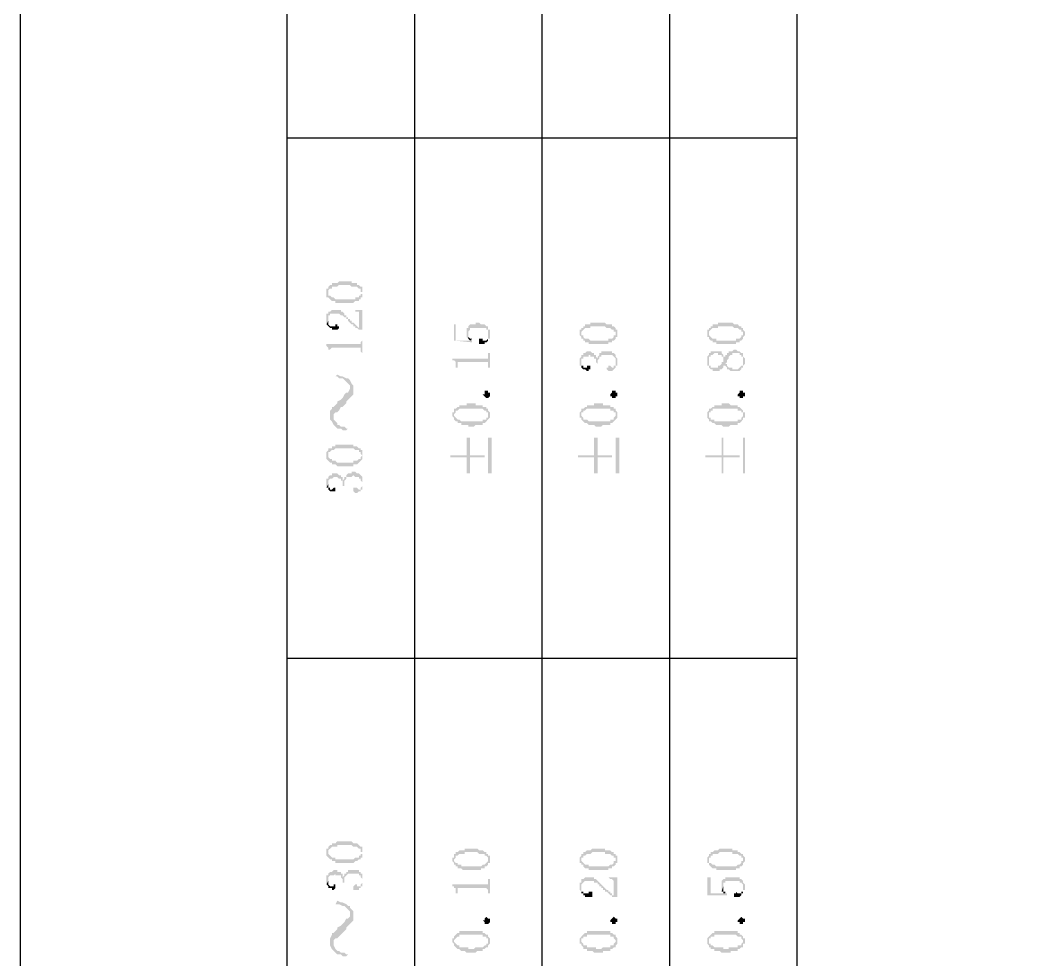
# Model space of a CAD drawing. Header units: inches. Extents: x 3613 to 8393, y -2205 to -794.
# Drawn here: x 7973.29 to 7998.61, y -1114.16 to -1090.53 of the extents above; entities that cross this region are included whole.
import ezdxf

# ---------------------------------------------------------------- set-up
doc = ezdxf.new("R2010")
doc.units = ezdxf.units.IN
doc.header["$MEASUREMENT"] = 0

msp = doc.modelspace()

# ---------------------------------------------------------------- hatches: boundary and pattern name
at = {"transparency": 33554559}
for points in [[(7980.985, -1097.367), (7980.985, -1097.457), (7980.985, -1097.502), (7981.03, -1097.502), (7981.03, -1097.367), (7981.03, -1097.322), (7981.03, -1097.322), (7981.076, -1097.277), (7981.121, -1097.277), (7981.121, -1097.232), (7981.256, -1097.232), (7981.301, -1097.186), (7981.572, -1097.186), (7981.617, -1097.232), (7981.752, -1097.232), (7981.798, -1097.277), (7981.843, -1097.277), (7981.843, -1097.322), (7981.843, -1097.367), (7981.888, -1097.367), (7981.888, -1097.232), (7981.843, -1097.232), (7981.798, -1097.186), (7981.752, -1097.186), (7981.752, -1097.141), (7981.617, -1097.141), (7981.617, -1097.096), (7981.301, -1097.096), (7981.256, -1097.141), (7981.121, -1097.141), (7981.121, -1097.186), (7981.076, -1097.186), (7981.03, -1097.232), (7981.03, -1097.277), (7980.985, -1097.277), (7980.985, -1097.322)], [(7981.03, -1097.502), (7981.03, -1097.502), (7981.076, -1097.548), (7981.076, -1097.548), (7981.121, -1097.593), (7981.211, -1097.593), (7981.211, -1097.638), (7981.662, -1097.638), (7981.707, -1097.593), (7981.798, -1097.593), (7981.798, -1097.548), (7981.843, -1097.548), (7981.843, -1097.502), (7981.888, -1097.502), (7981.888, -1097.457), (7981.888, -1097.412), (7981.888, -1097.367), (7981.888, -1097.322), (7981.888, -1097.277), (7981.888, -1097.232), (7981.888, -1097.412), (7981.843, -1097.412), (7981.843, -1097.457), (7981.798, -1097.457), (7981.798, -1097.502), (7981.707, -1097.502), (7981.707, -1097.548), (7981.211, -1097.548), (7981.166, -1097.502), (7981.121, -1097.502), (7981.076, -1097.457), (7981.03, -1097.457), (7981.03, -1097.412), (7981.03, -1097.367)], [(7980.985, -1098.044), (7980.985, -1098.089), (7980.985, -1098.179), (7980.985, -1098.179), (7981.03, -1098.089), (7981.03, -1097.999), (7981.03, -1097.954), (7981.076, -1097.954), (7981.076, -1097.909), (7981.301, -1097.909), (7981.346, -1097.954), (7981.391, -1097.954), (7981.437, -1097.999), (7981.482, -1097.999), (7981.482, -1098.044), (7981.527, -1098.044), (7981.527, -1098.089), (7981.527, -1098.089), (7981.572, -1098.134), (7981.572, -1098.134), (7981.617, -1098.179), (7981.662, -1098.179), (7981.662, -1098.225), (7981.707, -1098.225), (7981.707, -1098.27), (7981.752, -1098.27), (7981.798, -1098.315), (7981.843, -1098.315), (7981.798, -1098.27), (7981.798, -1098.27), (7981.752, -1098.225), (7981.752, -1098.225), (7981.707, -1098.179), (7981.707, -1098.179), (7981.662, -1098.134), (7981.617, -1098.134), (7981.617, -1098.089), (7981.572, -1098.089), (7981.572, -1098.044), (7981.527, -1098.044), (7981.527, -1097.999), (7981.482, -1097.999), (7981.482, -1097.954), (7981.437, -1097.954), (7981.437, -1097.909), (7981.437, -1097.909), (7981.391, -1097.863), (7981.346, -1097.863), (7981.346, -1097.818), (7981.121, -1097.818), (7981.076, -1097.863), (7981.03, -1097.863), (7981.03, -1097.909), (7980.985, -1097.909), (7980.985, -1097.954)], [(7981.662, -1097.818), (7981.707, -1097.818), (7981.707, -1097.863), (7981.798, -1097.863), (7981.798, -1097.909), (7981.798, -1098.27), (7981.843, -1098.315), (7981.888, -1098.315), (7981.888, -1097.818)], [(7980.985, -1098.179), (7981.03, -1098.225), (7981.03, -1098.225), (7981.076, -1098.27), (7981.121, -1098.27), (7981.121, -1098.315), (7981.256, -1098.315), (7981.301, -1098.27), (7981.301, -1098.225), (7981.256, -1098.225), (7981.256, -1098.179), (7981.211, -1098.179), (7981.211, -1098.225), (7981.076, -1098.225), (7981.03, -1098.179), (7981.03, -1098.089), (7981.03, -1098.089)], [(7984.506, -1098.36), (7984.506, -1098.45), (7984.506, -1098.495), (7984.506, -1098.495), (7984.551, -1098.54), (7984.551, -1098.405), (7984.551, -1098.36), (7984.551, -1098.36), (7984.596, -1098.315), (7984.596, -1098.27), (7985.002, -1098.27), (7985.002, -1098.315), (7985.047, -1098.315), (7985.047, -1098.36), (7985.047, -1098.405), (7985.047, -1098.54), (7985.092, -1098.54), (7985.092, -1098.495), (7985.092, -1098.405), (7985.092, -1098.36), (7985.092, -1098.315), (7985.047, -1098.315), (7985.047, -1098.27), (7985.047, -1098.225), (7985.002, -1098.225), (7984.957, -1098.179), (7984.867, -1098.179), (7984.821, -1098.134), (7984.731, -1098.134), (7984.731, -1098.179), (7984.596, -1098.179), (7984.551, -1098.225), (7984.551, -1098.27), (7984.506, -1098.27), (7984.506, -1098.315)], [(7987.349, -1098.405), (7987.349, -1098.45), (7987.349, -1098.45), (7987.394, -1098.495), (7987.394, -1098.54), (7987.394, -1098.405), (7987.394, -1098.36), (7987.394, -1098.36), (7987.439, -1098.315), (7987.439, -1098.315), (7987.484, -1098.27), (7987.62, -1098.27), (7987.62, -1098.225), (7987.981, -1098.225), (7988.026, -1098.27), (7988.116, -1098.27), (7988.161, -1098.315), (7988.206, -1098.315), (7988.206, -1098.36), (7988.252, -1098.36), (7988.252, -1098.405), (7988.252, -1098.27), (7988.252, -1098.27), (7988.206, -1098.225), (7988.161, -1098.225), (7988.161, -1098.179), (7988.026, -1098.179), (7987.981, -1098.134), (7987.62, -1098.134), (7987.62, -1098.179), (7987.484, -1098.179), (7987.484, -1098.225), (7987.439, -1098.225), (7987.439, -1098.27), (7987.394, -1098.27), (7987.394, -1098.315), (7987.349, -1098.315)], [(7990.553, -1098.405), (7990.553, -1098.45), (7990.553, -1098.495), (7990.598, -1098.495), (7990.598, -1098.54), (7990.598, -1098.405), (7990.598, -1098.36), (7990.598, -1098.36), (7990.644, -1098.315), (7990.644, -1098.315), (7990.689, -1098.27), (7990.824, -1098.27), (7990.824, -1098.225), (7991.185, -1098.225), (7991.23, -1098.27), (7991.321, -1098.27), (7991.366, -1098.315), (7991.411, -1098.315), (7991.411, -1098.36), (7991.456, -1098.36), (7991.456, -1098.405), (7991.456, -1098.27), (7991.411, -1098.27), (7991.411, -1098.225), (7991.366, -1098.225), (7991.321, -1098.179), (7991.23, -1098.179), (7991.185, -1098.134), (7990.824, -1098.134), (7990.824, -1098.179), (7990.689, -1098.179), (7990.689, -1098.225), (7990.644, -1098.225), (7990.644, -1098.27), (7990.598, -1098.27), (7990.598, -1098.315), (7990.553, -1098.315)], [(7984.19, -1098.179), (7984.19, -1098.586), (7984.641, -1098.631), (7984.641, -1098.586), (7984.641, -1098.54), (7984.596, -1098.586), (7984.235, -1098.586), (7984.235, -1098.179)], [(7984.551, -1098.54), (7984.551, -1098.54), (7984.596, -1098.586), (7984.596, -1098.586), (7984.641, -1098.54), (7984.596, -1098.54), (7984.551, -1098.495), (7984.551, -1098.45), (7984.551, -1098.405)], [(7984.821, -1098.586), (7984.821, -1098.676), (7984.957, -1098.676), (7984.957, -1098.631), (7985.002, -1098.631), (7985.047, -1098.586), (7985.047, -1098.405), (7985.047, -1098.495), (7985.047, -1098.54), (7985.047, -1098.54), (7985.002, -1098.586), (7984.912, -1098.586), (7984.912, -1098.54), (7984.821, -1098.54)], [(7987.394, -1098.54), (7987.439, -1098.54), (7987.439, -1098.586), (7987.484, -1098.586), (7987.484, -1098.631), (7987.575, -1098.631), (7987.575, -1098.676), (7988.071, -1098.676), (7988.071, -1098.631), (7988.161, -1098.631), (7988.161, -1098.586), (7988.206, -1098.586), (7988.252, -1098.54), (7988.252, -1098.495), (7988.297, -1098.495), (7988.297, -1098.45), (7988.297, -1098.405), (7988.297, -1098.36), (7988.297, -1098.315), (7988.252, -1098.315), (7988.252, -1098.27), (7988.252, -1098.405), (7988.252, -1098.45), (7988.206, -1098.45), (7988.206, -1098.495), (7988.206, -1098.495), (7988.161, -1098.54), (7988.071, -1098.54), (7988.071, -1098.586), (7987.62, -1098.586), (7987.575, -1098.54), (7987.484, -1098.54), (7987.439, -1098.495), (7987.439, -1098.45), (7987.394, -1098.45), (7987.394, -1098.405)], [(7990.598, -1098.54), (7990.598, -1098.54), (7990.644, -1098.586), (7990.689, -1098.586), (7990.689, -1098.631), (7990.779, -1098.631), (7990.779, -1098.676), (7991.275, -1098.676), (7991.275, -1098.631), (7991.366, -1098.631), (7991.366, -1098.586), (7991.411, -1098.586), (7991.456, -1098.54), (7991.456, -1098.495), (7991.456, -1098.495), (7991.501, -1098.45), (7991.501, -1098.405), (7991.501, -1098.36), (7991.501, -1098.36), (7991.456, -1098.315), (7991.456, -1098.27), (7991.456, -1098.405), (7991.456, -1098.45), (7991.411, -1098.45), (7991.411, -1098.495), (7991.411, -1098.495), (7991.366, -1098.54), (7991.275, -1098.54), (7991.275, -1098.586), (7990.779, -1098.586), (7990.779, -1098.54), (7990.689, -1098.54), (7990.644, -1098.495), (7990.644, -1098.495), (7990.598, -1098.45), (7990.598, -1098.405)], [(7980.985, -1098.676), (7980.985, -1098.721), (7980.985, -1098.721), (7981.03, -1098.766), (7981.03, -1098.811), (7981.076, -1098.811), (7981.076, -1098.947), (7981.076, -1098.811), (7981.076, -1098.811), (7981.121, -1098.766), (7981.843, -1098.766), (7981.843, -1098.811), (7981.843, -1098.856), (7981.888, -1098.901), (7981.888, -1098.947), (7981.888, -1098.54), (7981.888, -1098.586), (7981.843, -1098.631), (7981.843, -1098.676), (7981.798, -1098.676)], [(7984.144, -1099.037), (7984.144, -1099.082), (7984.19, -1099.082), (7984.235, -1099.127), (7984.235, -1099.217), (7984.235, -1099.263), (7984.28, -1099.263), (7984.28, -1099.172), (7984.28, -1099.127), (7985.047, -1099.127), (7985.047, -1099.172), (7985.047, -1099.217), (7985.047, -1099.263), (7985.092, -1099.263), (7985.092, -1098.901), (7985.047, -1098.901), (7985.047, -1098.992), (7985.047, -1099.037), (7984.957, -1099.037)], [(7987.349, -1099.127), (7987.349, -1099.217), (7987.394, -1099.217), (7987.394, -1099.127), (7987.394, -1099.082), (7987.394, -1099.037), (7987.439, -1099.037), (7987.439, -1098.992), (7987.575, -1098.992), (7987.575, -1098.947), (7987.62, -1098.947), (7987.62, -1098.992), (7987.71, -1098.992), (7987.71, -1099.037), (7987.755, -1099.037), (7987.755, -1099.082), (7987.755, -1099.127), (7987.755, -1099.127), (7987.8, -1099.172), (7987.8, -1099.127), (7987.8, -1099.082), (7987.845, -1099.037), (7987.845, -1098.992), (7987.89, -1098.992), (7987.89, -1098.947), (7988.161, -1098.947), (7988.206, -1098.992), (7988.206, -1098.992), (7988.252, -1099.037), (7988.252, -1099.082), (7988.252, -1099.127), (7988.252, -1098.947), (7988.252, -1098.947), (7988.206, -1098.901), (7988.161, -1098.901), (7988.161, -1098.856), (7987.89, -1098.856), (7987.89, -1098.901), (7987.845, -1098.901), (7987.845, -1098.947), (7987.845, -1098.947), (7987.8, -1098.992), (7987.8, -1099.037), (7987.8, -1099.037), (7987.755, -1098.992), (7987.755, -1098.947), (7987.71, -1098.947), (7987.71, -1098.901), (7987.665, -1098.901), (7987.62, -1098.856), (7987.529, -1098.856), (7987.484, -1098.901), (7987.439, -1098.901), (7987.439, -1098.947), (7987.394, -1098.947), (7987.394, -1098.992), (7987.394, -1098.992), (7987.349, -1099.037), (7987.349, -1099.082)], [(7990.553, -1099.082), (7990.553, -1099.127), (7990.553, -1099.217), (7990.598, -1099.217), (7990.598, -1099.263), (7990.598, -1099.263), (7990.644, -1099.308), (7990.689, -1099.308), (7990.689, -1099.353), (7990.869, -1099.353), (7990.869, -1099.308), (7990.914, -1099.308), (7990.959, -1099.263), (7990.959, -1099.217), (7991.005, -1099.217), (7991.005, -1099.172), (7991.005, -1099.172), (7991.05, -1099.127), (7991.05, -1099.082), (7991.05, -1099.082), (7991.095, -1099.037), (7991.095, -1098.992), (7991.095, -1098.992), (7991.14, -1098.947), (7991.185, -1098.947), (7991.185, -1098.901), (7991.366, -1098.901), (7991.366, -1098.947), (7991.411, -1098.947), (7991.411, -1098.992), (7991.456, -1098.992), (7991.456, -1099.082), (7991.456, -1099.217), (7991.456, -1099.217), (7991.501, -1099.172), (7991.501, -1099.082), (7991.501, -1099.037), (7991.501, -1099.037), (7991.456, -1098.992), (7991.456, -1098.947), (7991.456, -1098.901), (7991.411, -1098.901), (7991.366, -1098.856), (7991.321, -1098.856), (7991.275, -1098.811), (7991.23, -1098.811), (7991.185, -1098.856), (7991.095, -1098.856), (7991.095, -1098.901), (7991.05, -1098.901), (7991.05, -1098.947), (7991.005, -1098.947), (7991.005, -1098.992), (7990.959, -1098.992), (7990.959, -1099.037), (7990.959, -1099.127), (7990.914, -1099.127), (7990.914, -1099.172), (7990.914, -1099.172), (7990.869, -1099.217), (7990.824, -1099.217), (7990.824, -1099.263), (7990.644, -1099.263), (7990.644, -1099.217), (7990.598, -1099.217), (7990.598, -1099.172), (7990.598, -1098.947), (7990.553, -1098.992)], [(7990.598, -1098.947), (7990.598, -1099.082), (7990.598, -1099.037), (7990.598, -1098.992), (7990.644, -1098.992), (7990.644, -1098.947), (7990.689, -1098.947), (7990.734, -1098.901), (7990.824, -1098.901), (7990.824, -1098.947), (7990.914, -1098.947), (7990.914, -1098.992), (7990.959, -1098.992), (7990.959, -1099.037), (7990.959, -1098.947), (7990.959, -1098.947), (7990.914, -1098.901), (7990.914, -1098.856), (7990.644, -1098.856), (7990.644, -1098.901), (7990.598, -1098.901)], [(7987.394, -1099.217), (7987.394, -1099.263), (7987.394, -1099.263), (7987.439, -1099.308), (7987.484, -1099.308), (7987.529, -1099.353), (7987.575, -1099.353), (7987.575, -1099.308), (7987.62, -1099.308), (7987.62, -1099.263), (7987.62, -1099.217), (7987.529, -1099.217), (7987.529, -1099.263), (7987.439, -1099.263), (7987.439, -1099.217), (7987.394, -1099.217), (7987.394, -1099.172), (7987.394, -1099.127)], [(7988.026, -1099.308), (7988.026, -1099.308), (7988.071, -1099.353), (7988.161, -1099.353), (7988.206, -1099.308), (7988.206, -1099.308), (7988.252, -1099.263), (7988.252, -1099.217), (7988.297, -1099.217), (7988.297, -1099.127), (7988.297, -1099.082), (7988.297, -1099.037), (7988.297, -1099.037), (7988.252, -1098.992), (7988.252, -1099.127), (7988.252, -1099.172), (7988.252, -1099.217), (7988.206, -1099.217), (7988.206, -1099.263), (7988.161, -1099.263), (7988.116, -1099.217), (7988.071, -1099.217), (7988.071, -1099.263), (7988.026, -1099.263)], [(7991.005, -1099.217), (7991.05, -1099.263), (7991.05, -1099.308), (7991.095, -1099.308), (7991.14, -1099.353), (7991.366, -1099.353), (7991.411, -1099.308), (7991.411, -1099.263), (7991.456, -1099.263), (7991.456, -1099.082), (7991.456, -1099.172), (7991.456, -1099.217), (7991.411, -1099.217), (7991.366, -1099.263), (7991.366, -1099.263), (7991.321, -1099.308), (7991.185, -1099.308), (7991.185, -1099.263), (7991.095, -1099.263), (7991.05, -1099.217), (7991.05, -1099.172), (7991.005, -1099.172)], [(7981.211, -1099.488), (7981.256, -1099.488), (7981.301, -1099.533), (7981.391, -1099.533), (7981.437, -1099.578), (7981.482, -1099.624), (7981.482, -1099.624), (7981.527, -1099.669), (7981.572, -1099.714), (7981.572, -1100.03), (7981.572, -1100.03), (7981.617, -1099.985), (7981.662, -1099.94), (7981.662, -1099.714), (7981.617, -1099.669), (7981.572, -1099.578), (7981.572, -1099.578), (7981.527, -1099.533), (7981.482, -1099.533), (7981.391, -1099.488), (7981.346, -1099.488), (7981.256, -1099.443)], [(7981.076, -1100.481), (7981.076, -1100.571), (7981.121, -1100.617), (7981.166, -1100.707), (7981.166, -1100.526), (7981.166, -1100.436), (7981.211, -1100.391), (7981.256, -1100.391), (7981.301, -1100.346), (7981.346, -1100.255), (7981.391, -1100.255), (7981.437, -1100.21), (7981.482, -1100.165), (7981.482, -1100.12), (7981.527, -1100.075), (7981.572, -1100.03), (7981.572, -1099.759), (7981.572, -1099.804), (7981.527, -1099.894), (7981.482, -1099.894), (7981.437, -1099.94), (7981.391, -1100.03), (7981.391, -1100.03), (7981.346, -1100.075), (7981.256, -1100.12), (7981.256, -1100.165), (7981.211, -1100.21), (7981.166, -1100.255), (7981.121, -1100.255), (7981.121, -1100.301), (7981.076, -1100.346), (7981.076, -1100.436)], [(7985.092, -1099.94), (7985.092, -1099.985), (7985.092, -1099.985), (7985.047, -1100.03), (7985.002, -1100.03), (7984.957, -1099.985), (7984.957, -1099.985), (7984.912, -1099.94), (7984.957, -1099.94), (7984.957, -1099.894), (7984.957, -1099.849), (7985.047, -1099.849), (7985.047, -1099.894), (7985.092, -1099.894), (7985.092, -1099.94)], [(7988.297, -1099.94), (7988.297, -1099.985), (7988.252, -1099.985), (7988.252, -1100.03), (7988.161, -1100.03), (7988.161, -1099.985), (7988.116, -1099.985), (7988.116, -1099.94), (7988.116, -1099.94), (7988.161, -1099.894), (7988.161, -1099.849), (7988.252, -1099.849), (7988.252, -1099.894), (7988.297, -1099.894), (7988.297, -1099.94)], [(7991.501, -1099.94), (7991.501, -1099.985), (7991.456, -1099.985), (7991.456, -1100.03), (7991.366, -1100.03), (7991.366, -1099.985), (7991.321, -1099.985), (7991.321, -1099.94), (7991.321, -1099.94), (7991.366, -1099.894), (7991.366, -1099.849), (7991.456, -1099.849), (7991.456, -1099.894), (7991.501, -1099.894), (7991.501, -1099.94)], [(7984.144, -1100.436), (7984.144, -1100.481), (7984.144, -1100.481), (7984.19, -1100.526), (7984.19, -1100.571), (7984.19, -1100.436), (7984.19, -1100.436), (7984.235, -1100.391), (7984.235, -1100.346), (7984.28, -1100.346), (7984.325, -1100.301), (7984.912, -1100.301), (7984.957, -1100.346), (7985.002, -1100.346), (7985.002, -1100.391), (7985.047, -1100.391), (7985.047, -1100.436), (7985.047, -1100.301), (7985.002, -1100.301), (7985.002, -1100.255), (7984.912, -1100.255), (7984.912, -1100.21), (7984.731, -1100.21), (7984.731, -1100.165), (7984.506, -1100.165), (7984.506, -1100.21), (7984.325, -1100.21), (7984.325, -1100.255), (7984.28, -1100.255), (7984.235, -1100.301), (7984.19, -1100.301), (7984.19, -1100.346), (7984.19, -1100.391), (7984.144, -1100.391)], [(7987.349, -1100.436), (7987.349, -1100.481), (7987.349, -1100.526), (7987.394, -1100.526), (7987.394, -1100.571), (7987.394, -1100.436), (7987.394, -1100.391), (7987.439, -1100.391), (7987.439, -1100.346), (7987.484, -1100.346), (7987.529, -1100.301), (7988.116, -1100.301), (7988.116, -1100.346), (7988.206, -1100.346), (7988.206, -1100.391), (7988.252, -1100.391), (7988.252, -1100.436), (7988.252, -1100.301), (7988.206, -1100.301), (7988.206, -1100.255), (7988.116, -1100.255), (7988.116, -1100.21), (7987.936, -1100.21), (7987.936, -1100.165), (7987.71, -1100.165), (7987.71, -1100.21), (7987.529, -1100.21), (7987.529, -1100.255), (7987.484, -1100.255), (7987.439, -1100.301), (7987.394, -1100.301), (7987.394, -1100.346), (7987.394, -1100.346), (7987.349, -1100.391)], [(7990.553, -1100.436), (7990.553, -1100.481), (7990.553, -1100.526), (7990.553, -1100.526), (7990.598, -1100.571), (7990.598, -1100.436), (7990.598, -1100.391), (7990.644, -1100.391), (7990.644, -1100.346), (7990.689, -1100.346), (7990.689, -1100.301), (7991.321, -1100.301), (7991.321, -1100.346), (7991.411, -1100.346), (7991.411, -1100.391), (7991.456, -1100.391), (7991.456, -1100.436), (7991.456, -1100.346), (7991.411, -1100.301), (7991.411, -1100.301), (7991.366, -1100.255), (7991.321, -1100.255), (7991.321, -1100.21), (7991.14, -1100.21), (7991.095, -1100.165), (7990.914, -1100.165), (7990.914, -1100.21), (7990.734, -1100.21), (7990.734, -1100.255), (7990.689, -1100.255), (7990.644, -1100.301), (7990.598, -1100.301), (7990.598, -1100.346), (7990.598, -1100.346), (7990.553, -1100.391)], [(7984.19, -1100.571), (7984.235, -1100.617), (7984.28, -1100.617), (7984.28, -1100.662), (7984.37, -1100.662), (7984.37, -1100.707), (7984.551, -1100.707), (7984.551, -1100.752), (7984.686, -1100.752), (7984.731, -1100.707), (7984.912, -1100.707), (7984.912, -1100.662), (7984.957, -1100.662), (7985.002, -1100.617), (7985.002, -1100.617), (7985.047, -1100.571), (7985.047, -1100.571), (7985.092, -1100.526), (7985.092, -1100.436), (7985.092, -1100.391), (7985.092, -1100.391), (7985.047, -1100.346), (7985.047, -1100.481), (7985.047, -1100.526), (7985.002, -1100.526), (7985.002, -1100.571), (7984.912, -1100.571), (7984.912, -1100.617), (7984.37, -1100.617), (7984.325, -1100.571), (7984.28, -1100.571), (7984.235, -1100.526), (7984.235, -1100.526), (7984.19, -1100.481), (7984.19, -1100.436)], [(7987.394, -1100.571), (7987.439, -1100.617), (7987.439, -1100.617), (7987.484, -1100.662), (7987.529, -1100.662), (7987.575, -1100.707), (7987.71, -1100.707), (7987.755, -1100.752), (7987.89, -1100.752), (7987.936, -1100.707), (7988.116, -1100.707), (7988.116, -1100.662), (7988.161, -1100.662), (7988.206, -1100.617), (7988.206, -1100.617), (7988.252, -1100.571), (7988.252, -1100.571), (7988.297, -1100.526), (7988.297, -1100.436), (7988.297, -1100.391), (7988.297, -1100.391), (7988.252, -1100.346), (7988.252, -1100.481), (7988.252, -1100.481), (7988.206, -1100.526), (7988.206, -1100.571), (7988.116, -1100.571), (7988.116, -1100.617), (7987.575, -1100.617), (7987.529, -1100.571), (7987.439, -1100.571), (7987.439, -1100.526), (7987.439, -1100.526), (7987.394, -1100.481), (7987.394, -1100.436)], [(7990.598, -1100.571), (7990.598, -1100.617), (7990.644, -1100.617), (7990.689, -1100.662), (7990.734, -1100.662), (7990.779, -1100.707), (7990.914, -1100.707), (7990.959, -1100.752), (7991.095, -1100.752), (7991.14, -1100.707), (7991.321, -1100.707), (7991.321, -1100.662), (7991.366, -1100.662), (7991.411, -1100.617), (7991.411, -1100.617), (7991.456, -1100.571), (7991.456, -1100.526), (7991.501, -1100.526), (7991.501, -1100.436), (7991.501, -1100.391), (7991.456, -1100.391), (7991.456, -1100.346), (7991.456, -1100.481), (7991.456, -1100.481), (7991.411, -1100.526), (7991.411, -1100.571), (7991.321, -1100.571), (7991.321, -1100.617), (7990.734, -1100.617), (7990.734, -1100.571), (7990.644, -1100.571), (7990.644, -1100.526), (7990.598, -1100.526), (7990.598, -1100.481), (7990.598, -1100.436)], [(7981.166, -1100.707), (7981.166, -1100.707), (7981.211, -1100.752), (7981.256, -1100.797), (7981.346, -1100.797), (7981.391, -1100.842), (7981.482, -1100.842), (7981.527, -1100.797), (7981.482, -1100.797), (7981.437, -1100.752), (7981.346, -1100.752), (7981.301, -1100.707), (7981.256, -1100.707), (7981.256, -1100.662), (7981.211, -1100.617), (7981.166, -1100.571), (7981.166, -1100.526)], [(7984.099, -1101.474), (7984.099, -1101.519), (7984.506, -1101.519), (7984.506, -1101.925), (7984.596, -1101.925), (7984.596, -1101.519), (7984.957, -1101.519), (7984.957, -1101.474), (7984.596, -1101.474), (7984.596, -1101.023), (7984.506, -1101.023), (7984.506, -1101.474)], [(7985.137, -1101.925), (7985.137, -1101.023), (7985.047, -1101.023), (7985.047, -1101.925)], [(7987.304, -1101.474), (7987.304, -1101.519), (7987.71, -1101.519), (7987.71, -1101.925), (7987.8, -1101.925), (7987.8, -1101.519), (7988.161, -1101.519), (7988.161, -1101.474), (7987.8, -1101.474), (7987.8, -1101.023), (7987.71, -1101.023), (7987.71, -1101.474)], [(7988.342, -1101.925), (7988.342, -1101.023), (7988.252, -1101.023), (7988.252, -1101.925)], [(7990.508, -1101.474), (7990.508, -1101.519), (7990.914, -1101.519), (7990.914, -1101.925), (7990.959, -1101.925), (7990.959, -1101.519), (7991.366, -1101.519), (7991.366, -1101.474), (7990.959, -1101.474), (7990.959, -1101.023), (7990.914, -1101.023), (7990.914, -1101.474)], [(7991.501, -1101.925), (7991.501, -1101.023), (7991.456, -1101.023), (7991.456, -1101.925)], [(7980.985, -1101.474), (7980.985, -1101.519), (7980.985, -1101.564), (7980.985, -1101.564), (7981.03, -1101.609), (7981.03, -1101.474), (7981.03, -1101.429), (7981.03, -1101.384), (7981.076, -1101.384), (7981.121, -1101.339), (7981.166, -1101.339), (7981.211, -1101.293), (7981.662, -1101.293), (7981.707, -1101.339), (7981.798, -1101.339), (7981.798, -1101.384), (7981.843, -1101.384), (7981.843, -1101.429), (7981.843, -1101.429), (7981.888, -1101.474), (7981.888, -1101.339), (7981.843, -1101.339), (7981.843, -1101.293), (7981.798, -1101.293), (7981.752, -1101.248), (7981.662, -1101.248), (7981.662, -1101.203), (7981.211, -1101.203), (7981.211, -1101.248), (7981.121, -1101.248), (7981.121, -1101.293), (7981.03, -1101.293), (7981.03, -1101.339), (7981.03, -1101.339), (7980.985, -1101.384), (7980.985, -1101.429), (7980.985, -1101.429)], [(7981.03, -1101.609), (7981.03, -1101.609), (7981.076, -1101.655), (7981.121, -1101.655), (7981.121, -1101.7), (7981.211, -1101.7), (7981.256, -1101.745), (7981.662, -1101.745), (7981.662, -1101.7), (7981.752, -1101.7), (7981.798, -1101.655), (7981.798, -1101.655), (7981.843, -1101.609), (7981.843, -1101.609), (7981.888, -1101.564), (7981.888, -1101.474), (7981.888, -1101.429), (7981.888, -1101.384), (7981.888, -1101.339), (7981.888, -1101.474), (7981.888, -1101.474), (7981.843, -1101.519), (7981.843, -1101.564), (7981.798, -1101.564), (7981.752, -1101.609), (7981.662, -1101.609), (7981.662, -1101.655), (7981.256, -1101.655), (7981.211, -1101.609), (7981.121, -1101.609), (7981.121, -1101.564), (7981.076, -1101.564), (7981.03, -1101.519), (7981.03, -1101.474), (7981.03, -1101.474)], [(7980.985, -1102.151), (7980.985, -1102.196), (7980.985, -1102.241), (7980.985, -1102.286), (7981.03, -1102.196), (7981.03, -1102.106), (7981.03, -1102.106), (7981.076, -1102.061), (7981.121, -1102.061), (7981.166, -1102.016), (7981.256, -1102.016), (7981.301, -1102.061), (7981.346, -1102.061), (7981.346, -1102.106), (7981.391, -1102.106), (7981.391, -1102.151), (7981.391, -1102.241), (7981.437, -1102.241), (7981.437, -1102.196), (7981.437, -1102.106), (7981.437, -1102.106), (7981.482, -1102.061), (7981.482, -1102.016), (7981.617, -1102.016), (7981.662, -1101.97), (7981.662, -1101.97), (7981.707, -1102.016), (7981.798, -1102.016), (7981.798, -1102.061), (7981.843, -1102.061), (7981.843, -1102.106), (7981.888, -1102.151), (7981.888, -1102.196), (7981.888, -1102.016), (7981.888, -1102.016), (7981.843, -1101.97), (7981.843, -1101.97), (7981.798, -1101.925), (7981.752, -1101.925), (7981.707, -1101.88), (7981.617, -1101.88), (7981.617, -1101.925), (7981.527, -1101.925), (7981.482, -1101.97), (7981.482, -1102.016), (7981.437, -1102.016), (7981.437, -1102.061), (7981.437, -1102.061), (7981.391, -1102.106), (7981.391, -1102.061), (7981.391, -1102.016), (7981.346, -1102.016), (7981.346, -1101.97), (7981.301, -1101.97), (7981.256, -1101.925), (7981.121, -1101.925), (7981.121, -1101.97), (7981.076, -1101.97), (7981.03, -1102.016), (7981.03, -1102.061), (7980.985, -1102.061), (7980.985, -1102.106)], [(7980.985, -1102.286), (7981.03, -1102.286), (7981.03, -1102.332), (7981.03, -1102.332), (7981.076, -1102.377), (7981.211, -1102.377), (7981.211, -1102.332), (7981.211, -1102.286), (7981.166, -1102.286), (7981.121, -1102.332), (7981.076, -1102.332), (7981.076, -1102.286), (7981.03, -1102.286), (7981.03, -1102.196), (7981.03, -1102.196)], [(7981.662, -1102.377), (7981.662, -1102.377), (7981.707, -1102.422), (7981.752, -1102.422), (7981.798, -1102.377), (7981.843, -1102.377), (7981.843, -1102.332), (7981.888, -1102.332), (7981.888, -1102.241), (7981.888, -1102.196), (7981.888, -1102.151), (7981.888, -1102.061), (7981.888, -1102.016), (7981.888, -1102.196), (7981.888, -1102.241), (7981.888, -1102.241), (7981.843, -1102.286), (7981.843, -1102.332), (7981.798, -1102.332), (7981.752, -1102.286), (7981.662, -1102.286), (7981.662, -1102.332), (7981.662, -1102.332)], [(7980.985, -1111.448), (7980.985, -1111.493), (7980.985, -1111.538), (7980.985, -1111.538), (7981.03, -1111.584), (7981.03, -1111.448), (7981.03, -1111.403), (7981.03, -1111.403), (7981.076, -1111.358), (7981.076, -1111.358), (7981.121, -1111.313), (7981.256, -1111.313), (7981.256, -1111.268), (7981.617, -1111.268), (7981.662, -1111.313), (7981.752, -1111.313), (7981.798, -1111.358), (7981.843, -1111.358), (7981.843, -1111.403), (7981.843, -1111.448), (7981.888, -1111.448), (7981.888, -1111.313), (7981.843, -1111.313), (7981.798, -1111.268), (7981.798, -1111.268), (7981.752, -1111.223), (7981.662, -1111.223), (7981.617, -1111.177), (7981.256, -1111.177), (7981.211, -1111.223), (7981.121, -1111.223), (7981.121, -1111.268), (7981.076, -1111.268), (7981.03, -1111.313), (7981.03, -1111.358), (7980.985, -1111.358)], [(7981.03, -1111.584), (7981.03, -1111.584), (7981.076, -1111.629), (7981.121, -1111.629), (7981.121, -1111.674), (7981.211, -1111.674), (7981.211, -1111.719), (7981.662, -1111.719), (7981.707, -1111.674), (7981.752, -1111.674), (7981.798, -1111.629), (7981.843, -1111.629), (7981.843, -1111.584), (7981.888, -1111.584), (7981.888, -1111.538), (7981.888, -1111.493), (7981.888, -1111.448), (7981.888, -1111.403), (7981.888, -1111.358), (7981.888, -1111.313), (7981.888, -1111.493), (7981.843, -1111.493), (7981.843, -1111.538), (7981.798, -1111.538), (7981.798, -1111.584), (7981.707, -1111.584), (7981.662, -1111.629), (7981.211, -1111.629), (7981.211, -1111.584), (7981.121, -1111.584), (7981.076, -1111.538), (7981.076, -1111.538), (7981.03, -1111.493), (7981.03, -1111.448)], [(7984.144, -1111.629), (7984.144, -1111.674), (7984.19, -1111.719), (7984.19, -1111.764), (7984.19, -1111.629), (7984.19, -1111.629), (7984.235, -1111.584), (7984.235, -1111.538), (7984.28, -1111.538), (7984.325, -1111.493), (7984.46, -1111.493), (7984.46, -1111.448), (7984.776, -1111.448), (7984.821, -1111.493), (7984.957, -1111.493), (7984.957, -1111.538), (7985.002, -1111.538), (7985.047, -1111.584), (7985.047, -1111.629), (7985.047, -1111.493), (7985.002, -1111.493), (7985.002, -1111.448), (7984.957, -1111.448), (7984.912, -1111.403), (7984.821, -1111.403), (7984.776, -1111.358), (7984.46, -1111.358), (7984.46, -1111.403), (7984.325, -1111.403), (7984.28, -1111.448), (7984.235, -1111.448), (7984.235, -1111.493), (7984.19, -1111.493), (7984.19, -1111.538), (7984.19, -1111.584), (7984.144, -1111.584)], [(7984.19, -1111.764), (7984.235, -1111.764), (7984.235, -1111.809), (7984.28, -1111.809), (7984.28, -1111.854), (7984.37, -1111.854), (7984.415, -1111.9), (7984.867, -1111.9), (7984.867, -1111.854), (7984.957, -1111.854), (7984.957, -1111.809), (7985.002, -1111.809), (7985.047, -1111.764), (7985.047, -1111.719), (7985.092, -1111.719), (7985.092, -1111.674), (7985.092, -1111.629), (7985.092, -1111.584), (7985.092, -1111.538), (7985.047, -1111.538), (7985.047, -1111.493), (7985.047, -1111.674), (7985.047, -1111.674), (7985.002, -1111.719), (7985.002, -1111.719), (7984.957, -1111.764), (7984.912, -1111.764), (7984.867, -1111.809), (7984.37, -1111.809), (7984.37, -1111.764), (7984.28, -1111.764), (7984.28, -1111.719), (7984.235, -1111.719), (7984.19, -1111.674), (7984.19, -1111.629)], [(7987.349, -1111.629), (7987.349, -1111.719), (7987.394, -1111.719), (7987.394, -1111.764), (7987.394, -1111.629), (7987.394, -1111.584), (7987.439, -1111.584), (7987.439, -1111.538), (7987.484, -1111.538), (7987.529, -1111.493), (7987.62, -1111.493), (7987.665, -1111.448), (7987.981, -1111.448), (7987.981, -1111.493), (7988.116, -1111.493), (7988.161, -1111.538), (7988.206, -1111.538), (7988.206, -1111.584), (7988.252, -1111.584), (7988.252, -1111.629), (7988.252, -1111.493), (7988.206, -1111.493), (7988.206, -1111.448), (7988.161, -1111.448), (7988.116, -1111.403), (7987.981, -1111.403), (7987.981, -1111.358), (7987.665, -1111.358), (7987.62, -1111.403), (7987.529, -1111.403), (7987.484, -1111.448), (7987.439, -1111.448), (7987.439, -1111.493), (7987.394, -1111.493), (7987.394, -1111.538), (7987.394, -1111.538), (7987.349, -1111.584)], [(7987.394, -1111.764), (7987.439, -1111.764), (7987.439, -1111.809), (7987.439, -1111.809), (7987.484, -1111.854), (7987.575, -1111.854), (7987.575, -1111.9), (7988.071, -1111.9), (7988.071, -1111.854), (7988.161, -1111.854), (7988.161, -1111.809), (7988.206, -1111.809), (7988.252, -1111.764), (7988.252, -1111.719), (7988.297, -1111.719), (7988.297, -1111.674), (7988.297, -1111.629), (7988.297, -1111.584), (7988.297, -1111.538), (7988.252, -1111.538), (7988.252, -1111.493), (7988.252, -1111.674), (7988.206, -1111.674), (7988.206, -1111.719), (7988.206, -1111.719), (7988.161, -1111.764), (7988.116, -1111.764), (7988.071, -1111.809), (7987.575, -1111.809), (7987.575, -1111.764), (7987.484, -1111.764), (7987.439, -1111.719), (7987.439, -1111.719), (7987.394, -1111.674), (7987.394, -1111.629)], [(7990.553, -1111.629), (7990.553, -1111.719), (7990.598, -1111.719), (7990.598, -1111.764), (7990.598, -1111.629), (7990.598, -1111.584), (7990.644, -1111.584), (7990.644, -1111.538), (7990.689, -1111.538), (7990.689, -1111.493), (7990.824, -1111.493), (7990.869, -1111.448), (7991.185, -1111.448), (7991.185, -1111.493), (7991.321, -1111.493), (7991.366, -1111.538), (7991.411, -1111.538), (7991.411, -1111.584), (7991.456, -1111.584), (7991.456, -1111.629), (7991.456, -1111.493), (7991.411, -1111.493), (7991.366, -1111.448), (7991.321, -1111.448), (7991.321, -1111.403), (7991.185, -1111.403), (7991.185, -1111.358), (7990.869, -1111.358), (7990.824, -1111.403), (7990.734, -1111.403), (7990.689, -1111.448), (7990.644, -1111.448), (7990.644, -1111.493), (7990.598, -1111.493), (7990.598, -1111.538), (7990.598, -1111.538), (7990.553, -1111.584)], [(7990.598, -1111.764), (7990.598, -1111.764), (7990.644, -1111.809), (7990.644, -1111.809), (7990.689, -1111.854), (7990.779, -1111.854), (7990.779, -1111.9), (7991.275, -1111.9), (7991.275, -1111.854), (7991.366, -1111.854), (7991.366, -1111.809), (7991.411, -1111.809), (7991.456, -1111.764), (7991.456, -1111.719), (7991.456, -1111.719), (7991.501, -1111.674), (7991.501, -1111.629), (7991.501, -1111.584), (7991.501, -1111.584), (7991.456, -1111.538), (7991.456, -1111.493), (7991.456, -1111.674), (7991.411, -1111.674), (7991.411, -1111.719), (7991.411, -1111.719), (7991.366, -1111.764), (7991.321, -1111.764), (7991.275, -1111.809), (7990.779, -1111.809), (7990.734, -1111.764), (7990.689, -1111.764), (7990.644, -1111.719), (7990.598, -1111.719), (7990.598, -1111.674), (7990.598, -1111.629)], [(7980.985, -1112.17), (7980.985, -1112.261), (7980.985, -1112.261), (7981.03, -1112.17), (7981.03, -1112.125), (7981.03, -1112.08), (7981.03, -1112.08), (7981.076, -1112.035), (7981.166, -1112.035), (7981.211, -1111.99), (7981.211, -1112.035), (7981.346, -1112.035), (7981.346, -1112.08), (7981.346, -1112.08), (7981.391, -1112.125), (7981.391, -1112.17), (7981.391, -1112.215), (7981.437, -1112.215), (7981.437, -1112.17), (7981.437, -1112.08), (7981.437, -1112.08), (7981.482, -1112.035), (7981.482, -1112.035), (7981.527, -1111.99), (7981.798, -1111.99), (7981.798, -1112.035), (7981.843, -1112.035), (7981.843, -1112.08), (7981.843, -1112.08), (7981.888, -1112.125), (7981.888, -1112.17), (7981.888, -1111.99), (7981.843, -1111.99), (7981.843, -1111.945), (7981.798, -1111.945), (7981.798, -1111.9), (7981.527, -1111.9), (7981.527, -1111.945), (7981.482, -1111.945), (7981.482, -1111.99), (7981.437, -1111.99), (7981.437, -1112.035), (7981.437, -1112.035), (7981.391, -1112.08), (7981.391, -1111.99), (7981.346, -1111.99), (7981.346, -1111.945), (7981.256, -1111.945), (7981.256, -1111.9), (7981.166, -1111.9), (7981.121, -1111.945), (7981.076, -1111.945), (7981.03, -1111.99), (7981.03, -1112.035), (7980.985, -1112.035), (7980.985, -1112.08), (7980.985, -1112.125)], [(7981.662, -1112.351), (7981.662, -1112.396), (7981.798, -1112.396), (7981.798, -1112.351), (7981.843, -1112.351), (7981.843, -1112.306), (7981.888, -1112.306), (7981.888, -1112.261), (7981.888, -1112.17), (7981.888, -1112.125), (7981.888, -1112.08), (7981.888, -1112.035), (7981.888, -1112.17), (7981.888, -1112.215), (7981.888, -1112.215), (7981.843, -1112.261), (7981.843, -1112.306), (7981.752, -1112.306), (7981.752, -1112.261), (7981.707, -1112.261), (7981.662, -1112.306), (7981.662, -1112.306)], [(7987.349, -1112.306), (7987.349, -1112.351), (7987.349, -1112.396), (7987.394, -1112.441), (7987.394, -1112.306), (7987.394, -1112.261), (7987.394, -1112.261), (7987.439, -1112.215), (7987.439, -1112.215), (7987.484, -1112.17), (7987.71, -1112.17), (7987.71, -1112.215), (7987.8, -1112.215), (7987.8, -1112.261), (7987.845, -1112.261), (7987.845, -1112.306), (7987.89, -1112.306), (7987.89, -1112.351), (7987.936, -1112.351), (7987.936, -1112.396), (7987.981, -1112.396), (7987.981, -1112.441), (7988.026, -1112.441), (7988.071, -1112.486), (7988.071, -1112.486), (7988.116, -1112.531), (7988.161, -1112.531), (7988.161, -1112.577), (7988.206, -1112.577), (7988.206, -1112.531), (7988.161, -1112.531), (7988.161, -1112.486), (7988.116, -1112.486), (7988.116, -1112.441), (7988.071, -1112.441), (7988.071, -1112.396), (7988.026, -1112.396), (7987.981, -1112.351), (7987.981, -1112.351), (7987.936, -1112.306), (7987.936, -1112.306), (7987.89, -1112.261), (7987.89, -1112.261), (7987.845, -1112.215), (7987.845, -1112.215), (7987.8, -1112.17), (7987.8, -1112.17), (7987.755, -1112.125), (7987.71, -1112.125), (7987.71, -1112.08), (7987.484, -1112.08), (7987.439, -1112.125), (7987.394, -1112.125), (7987.394, -1112.17), (7987.394, -1112.215), (7987.349, -1112.215)], [(7988.071, -1112.08), (7988.071, -1112.08), (7988.116, -1112.125), (7988.161, -1112.125), (7988.206, -1112.17), (7988.206, -1112.577), (7988.297, -1112.577), (7988.297, -1112.08)], [(7990.553, -1112.08), (7990.553, -1112.531), (7991.05, -1112.531), (7991.05, -1112.486), (7990.644, -1112.486), (7990.644, -1112.08)], [(7990.914, -1112.306), (7990.914, -1112.351), (7990.914, -1112.396), (7990.914, -1112.441), (7990.914, -1112.441), (7990.959, -1112.306), (7990.959, -1112.261), (7990.959, -1112.215), (7991.005, -1112.215), (7991.005, -1112.17), (7991.366, -1112.17), (7991.366, -1112.215), (7991.411, -1112.215), (7991.456, -1112.261), (7991.456, -1112.486), (7991.456, -1112.396), (7991.501, -1112.396), (7991.501, -1112.351), (7991.501, -1112.261), (7991.501, -1112.261), (7991.456, -1112.215), (7991.456, -1112.17), (7991.456, -1112.17), (7991.411, -1112.125), (7991.366, -1112.125), (7991.366, -1112.08), (7991.005, -1112.08), (7991.005, -1112.125), (7990.959, -1112.125), (7990.914, -1112.17), (7990.914, -1112.261), (7990.914, -1112.261)], [(7980.985, -1112.261), (7981.03, -1112.306), (7981.03, -1112.351), (7981.121, -1112.351), (7981.121, -1112.396), (7981.166, -1112.396), (7981.211, -1112.351), (7981.211, -1112.306), (7981.211, -1112.261), (7981.166, -1112.261), (7981.166, -1112.306), (7981.076, -1112.306), (7981.03, -1112.261), (7981.03, -1112.215), (7981.03, -1112.17)], [(7984.144, -1112.261), (7984.144, -1112.306), (7984.19, -1112.306), (7984.19, -1112.351), (7984.235, -1112.351), (7984.235, -1112.396), (7984.235, -1112.441), (7984.235, -1112.486), (7984.28, -1112.486), (7984.28, -1112.396), (7984.28, -1112.351), (7985.002, -1112.351), (7985.047, -1112.396), (7985.047, -1112.441), (7985.047, -1112.486), (7985.092, -1112.486), (7985.092, -1112.125), (7985.047, -1112.125), (7985.047, -1112.215), (7985.047, -1112.261), (7984.957, -1112.261)], [(7990.914, -1112.441), (7990.959, -1112.441), (7990.959, -1112.486), (7991.005, -1112.486), (7991.005, -1112.441), (7990.959, -1112.441), (7990.959, -1112.396), (7990.959, -1112.306)], [(7987.394, -1112.441), (7987.394, -1112.486), (7987.439, -1112.486), (7987.439, -1112.531), (7987.484, -1112.531), (7987.484, -1112.577), (7987.665, -1112.577), (7987.665, -1112.531), (7987.665, -1112.486), (7987.665, -1112.441), (7987.575, -1112.441), (7987.575, -1112.486), (7987.439, -1112.486), (7987.439, -1112.441), (7987.394, -1112.441), (7987.394, -1112.351), (7987.394, -1112.351)], [(7991.23, -1112.531), (7991.23, -1112.577), (7991.366, -1112.577), (7991.411, -1112.531), (7991.411, -1112.486), (7991.456, -1112.486), (7991.456, -1112.351), (7991.456, -1112.396), (7991.456, -1112.441), (7991.411, -1112.441), (7991.411, -1112.486), (7991.321, -1112.486), (7991.275, -1112.441), (7991.275, -1112.486), (7991.23, -1112.486)], [(7981.211, -1112.757), (7981.301, -1112.757), (7981.391, -1112.802), (7981.437, -1112.802), (7981.482, -1112.847), (7981.482, -1112.847), (7981.527, -1112.892), (7981.572, -1112.938), (7981.572, -1113.254), (7981.572, -1113.254), (7981.617, -1113.208), (7981.662, -1113.163), (7981.662, -1112.938), (7981.617, -1112.892), (7981.572, -1112.847), (7981.572, -1112.802), (7981.527, -1112.802), (7981.482, -1112.757), (7981.391, -1112.712), (7981.346, -1112.712), (7981.256, -1112.667)], [(7981.076, -1113.705), (7981.076, -1113.795), (7981.121, -1113.885), (7981.166, -1113.931), (7981.166, -1113.75), (7981.166, -1113.66), (7981.211, -1113.615), (7981.256, -1113.615), (7981.301, -1113.569), (7981.346, -1113.524), (7981.391, -1113.479), (7981.437, -1113.434), (7981.482, -1113.389), (7981.482, -1113.344), (7981.527, -1113.299), (7981.572, -1113.254), (7981.572, -1113.028), (7981.572, -1113.073), (7981.527, -1113.118), (7981.482, -1113.118), (7981.437, -1113.208), (7981.391, -1113.254), (7981.391, -1113.254), (7981.346, -1113.299), (7981.256, -1113.344), (7981.256, -1113.389), (7981.211, -1113.434), (7981.166, -1113.479), (7981.121, -1113.479), (7981.121, -1113.524), (7981.076, -1113.615), (7981.076, -1113.66)], [(7985.092, -1113.163), (7985.092, -1113.208), (7985.092, -1113.208), (7985.047, -1113.254), (7984.957, -1113.254), (7984.957, -1113.208), (7984.957, -1113.208), (7984.912, -1113.163), (7984.957, -1113.163), (7984.957, -1113.118), (7984.957, -1113.118), (7985.002, -1113.073), (7985.002, -1113.073), (7985.047, -1113.118), (7985.092, -1113.118), (7985.092, -1113.163)], [(7988.297, -1113.163), (7988.297, -1113.208), (7988.252, -1113.208), (7988.252, -1113.254), (7988.161, -1113.254), (7988.161, -1113.208), (7988.116, -1113.208), (7988.116, -1113.163), (7988.116, -1113.163), (7988.161, -1113.118), (7988.161, -1113.118), (7988.206, -1113.073), (7988.206, -1113.073), (7988.252, -1113.118), (7988.297, -1113.118), (7988.297, -1113.163)], [(7991.501, -1113.163), (7991.501, -1113.208), (7991.456, -1113.208), (7991.456, -1113.254), (7991.366, -1113.254), (7991.366, -1113.208), (7991.321, -1113.208), (7991.321, -1113.163), (7991.321, -1113.163), (7991.366, -1113.118), (7991.366, -1113.118), (7991.411, -1113.073), (7991.411, -1113.073), (7991.456, -1113.118), (7991.501, -1113.118), (7991.501, -1113.163)], [(7984.144, -1113.705), (7984.144, -1113.705), (7984.19, -1113.75), (7984.19, -1113.795), (7984.19, -1113.66), (7984.19, -1113.66), (7984.235, -1113.615), (7984.235, -1113.615), (7984.28, -1113.569), (7984.325, -1113.569), (7984.325, -1113.524), (7984.912, -1113.524), (7984.912, -1113.569), (7985.002, -1113.569), (7985.002, -1113.615), (7985.047, -1113.615), (7985.047, -1113.66), (7985.047, -1113.705), (7985.047, -1113.524), (7985.002, -1113.524), (7984.957, -1113.479), (7984.912, -1113.479), (7984.912, -1113.434), (7984.325, -1113.434), (7984.325, -1113.479), (7984.28, -1113.479), (7984.235, -1113.524), (7984.235, -1113.524), (7984.19, -1113.569), (7984.19, -1113.615), (7984.144, -1113.615), (7984.144, -1113.66)], [(7984.19, -1113.795), (7984.235, -1113.84), (7984.235, -1113.84), (7984.28, -1113.885), (7984.325, -1113.885), (7984.37, -1113.931), (7984.46, -1113.931), (7984.506, -1113.976), (7984.731, -1113.976), (7984.776, -1113.931), (7984.912, -1113.931), (7984.912, -1113.885), (7984.957, -1113.885), (7985.002, -1113.84), (7985.047, -1113.84), (7985.047, -1113.795), (7985.047, -1113.795), (7985.092, -1113.75), (7985.092, -1113.705), (7985.092, -1113.66), (7985.092, -1113.615), (7985.092, -1113.615), (7985.047, -1113.569), (7985.047, -1113.705), (7985.047, -1113.75), (7985.002, -1113.75), (7985.002, -1113.795), (7984.957, -1113.795), (7984.912, -1113.84), (7984.731, -1113.84), (7984.686, -1113.885), (7984.551, -1113.885), (7984.551, -1113.84), (7984.325, -1113.84), (7984.325, -1113.795), (7984.28, -1113.795), (7984.235, -1113.75), (7984.235, -1113.75), (7984.19, -1113.705), (7984.19, -1113.705)], [(7987.349, -1113.705), (7987.349, -1113.75), (7987.394, -1113.75), (7987.394, -1113.795), (7987.394, -1113.66), (7987.394, -1113.615), (7987.439, -1113.615), (7987.439, -1113.569), (7987.529, -1113.569), (7987.529, -1113.524), (7988.116, -1113.524), (7988.116, -1113.569), (7988.206, -1113.569), (7988.206, -1113.615), (7988.206, -1113.615), (7988.252, -1113.66), (7988.252, -1113.705), (7988.252, -1113.524), (7988.206, -1113.524), (7988.161, -1113.479), (7988.116, -1113.479), (7988.116, -1113.434), (7987.529, -1113.434), (7987.529, -1113.479), (7987.484, -1113.479), (7987.439, -1113.524), (7987.439, -1113.524), (7987.394, -1113.569), (7987.394, -1113.569), (7987.349, -1113.615), (7987.349, -1113.66)], [(7987.394, -1113.795), (7987.439, -1113.84), (7987.439, -1113.885), (7987.529, -1113.885), (7987.529, -1113.931), (7987.665, -1113.931), (7987.71, -1113.976), (7987.936, -1113.976), (7987.936, -1113.931), (7988.116, -1113.931), (7988.116, -1113.885), (7988.161, -1113.885), (7988.206, -1113.84), (7988.252, -1113.84), (7988.252, -1113.795), (7988.252, -1113.795), (7988.297, -1113.75), (7988.297, -1113.705), (7988.297, -1113.66), (7988.297, -1113.615), (7988.297, -1113.615), (7988.252, -1113.569), (7988.252, -1113.705), (7988.252, -1113.705), (7988.206, -1113.75), (7988.206, -1113.795), (7988.116, -1113.795), (7988.116, -1113.84), (7987.936, -1113.84), (7987.89, -1113.885), (7987.755, -1113.885), (7987.755, -1113.84), (7987.529, -1113.84), (7987.529, -1113.795), (7987.439, -1113.795), (7987.439, -1113.75), (7987.439, -1113.75), (7987.394, -1113.705), (7987.394, -1113.705)], [(7990.553, -1113.705), (7990.553, -1113.75), (7990.553, -1113.75), (7990.598, -1113.795), (7990.598, -1113.66), (7990.598, -1113.615), (7990.644, -1113.615), (7990.644, -1113.569), (7990.734, -1113.569), (7990.734, -1113.524), (7991.275, -1113.524), (7991.321, -1113.569), (7991.411, -1113.569), (7991.411, -1113.615), (7991.411, -1113.615), (7991.456, -1113.66), (7991.456, -1113.705), (7991.456, -1113.569), (7991.411, -1113.524), (7991.366, -1113.524), (7991.366, -1113.479), (7991.321, -1113.479), (7991.321, -1113.434), (7990.734, -1113.434), (7990.734, -1113.479), (7990.689, -1113.479), (7990.644, -1113.524), (7990.644, -1113.524), (7990.598, -1113.569), (7990.598, -1113.569), (7990.553, -1113.615), (7990.553, -1113.66)], [(7990.598, -1113.795), (7990.598, -1113.84), (7990.644, -1113.84), (7990.644, -1113.885), (7990.734, -1113.885), (7990.734, -1113.931), (7990.869, -1113.931), (7990.914, -1113.976), (7991.14, -1113.976), (7991.14, -1113.931), (7991.321, -1113.931), (7991.321, -1113.885), (7991.366, -1113.885), (7991.411, -1113.84), (7991.456, -1113.84), (7991.456, -1113.795), (7991.456, -1113.75), (7991.501, -1113.75), (7991.501, -1113.705), (7991.501, -1113.66), (7991.501, -1113.615), (7991.456, -1113.615), (7991.456, -1113.569), (7991.456, -1113.705), (7991.456, -1113.705), (7991.411, -1113.75), (7991.411, -1113.795), (7991.321, -1113.795), (7991.321, -1113.84), (7991.095, -1113.84), (7991.095, -1113.885), (7990.959, -1113.885), (7990.959, -1113.84), (7990.734, -1113.84), (7990.689, -1113.795), (7990.644, -1113.795), (7990.644, -1113.75), (7990.598, -1113.75), (7990.598, -1113.705), (7990.598, -1113.705)], [(7981.166, -1113.931), (7981.166, -1113.931), (7981.211, -1113.976), (7981.256, -1114.021), (7981.346, -1114.021), (7981.391, -1114.066), (7981.482, -1114.066), (7981.527, -1114.021), (7981.482, -1114.021), (7981.437, -1113.976), (7981.346, -1113.976), (7981.301, -1113.931), (7981.256, -1113.931), (7981.211, -1113.885), (7981.166, -1113.795), (7981.166, -1113.75)]]:
    msp.add_hatch(color=256, dxfattribs=at).paths.add_polyline_path(points)

# ---------------------------------------------------------------- linework, layer by layer
msp.add_line((7979.992, -894.646), (7979.992, -1181.386))
msp.add_lwpolyline([(8393.286, -1185.646), (8393.286, -888.646), (7973.286, -888.646), (7973.286, -1185.646)], close=True)
for points in [[(7992.81, -894.646), (7992.81, -1181.386)], [(7983.197, -1067.038), (7983.197, -1160.056)], [(7986.401, -1067.038), (7986.401, -1160.056)], [(7989.605, -1067.038), (7989.605, -1160.056)], [(7979.992, -1093.486), (7992.81, -1093.486)], [(7979.992, -1106.574), (7992.81, -1106.574)]]:
    msp.add_lwpolyline(points)

doc.saveas('drawing.dxf')
